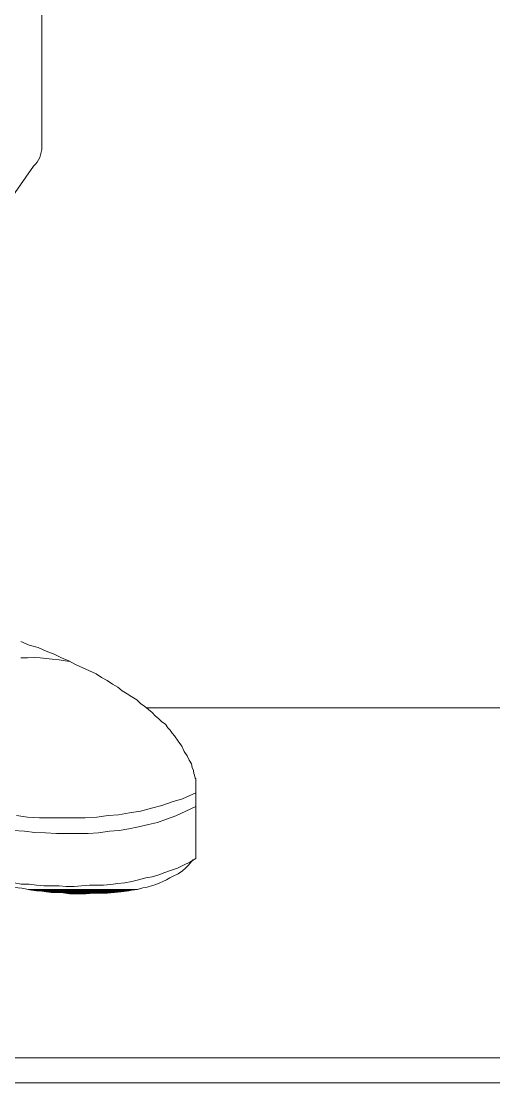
# Model space of a CAD drawing. Header units: millimetres. Extents: x 11706 to 18081, y 7308 to 12674.
# Drawn here: x 16784.3 to 16812, y 10612.7 to 10674.8 of the extents above; entities that cross this region are included whole.
import ezdxf

# ---------------------------------------------------------------- set-up
doc = ezdxf.new("R2010")
doc.units = ezdxf.units.MM
doc.layers.get('0').update_dxf_attribs({"lineweight": 0})
doc.layers.add('COMPUTER', color=7, linetype='Continuous', lineweight=0)

# ---------------------------------------------------------------- blocks, each defined once
blk = doc.blocks.new('COMPUTER')
at = {"layer": 'COMPUTER', "color": 7}
for p, q in [((99269.02, 61916.39, -44.22), (99265.12, 61918.06, -44.22)), ((99273.2, 61915.27, -44.22), (99269.02, 61916.39, -44.22)), ((99276.83, 61913.6, -44.22), (99273.2, 61915.27, -44.22)), ((99280.45, 61912.21, -44.22), (99276.83, 61913.6, -44.22)), ((99265.12, 61910.53, -44.22), (99268.19, 61910.53, -44.22)), ((99268.19, 61910.53, -44.22), (99271.25, 61910.81, -44.22)), ((99271.25, 61910.81, -44.22), (99274.04, 61910.53, -44.22)), ((99274.04, 61910.53, -44.22), (99276.83, 61910.25, -44.22)), ((99276.83, 61910.25, -44.22), (99279.61, 61909.98, -44.22)), ((99279.61, 61909.98, -44.22), (99282.68, 61909.7, -44.22)), ((99283.79, 61910.53, -44.22), (99280.45, 61912.21, -44.22)), ((99282.68, 61909.7, -44.22), (99285.47, 61909.14, -44.22)), ((99287.14, 61909.14, -44.22), (99283.79, 61910.53, -44.22)), ((99285.47, 61909.14, -44.22), (99287.51, 61908.93, -44.22)), ((99290.2, 61907.47, -44.22), (99287.14, 61909.14, -44.22)), ((99293.55, 61906.07, -44.22), (99290.2, 61907.47, -44.22)), ((99296.61, 61904.68, -44.22), (99293.55, 61906.07, -44.22)), ((99299.68, 61903.29, -44.22), (99296.61, 61904.68, -44.22)), ((99302.19, 61901.62, -44.22), (99299.68, 61903.29, -44.22)), ((99304.7, 61900.22, -44.22), (99302.19, 61901.62, -44.22)), ((99307.2, 61898.55, -44.22), (99304.7, 61900.22, -44.22)), ((99309.71, 61897.16, -44.22), (99307.2, 61898.55, -44.22)), ((99311.66, 61895.48, -44.22), (99309.71, 61897.16, -44.22)), ((99313.89, 61894.09, -44.22), (99311.66, 61895.48, -44.22)), ((99316.12, 61892.7, -44.22), (99313.89, 61894.09, -44.22)), ((99318.35, 61891.3, -44.22), (99316.12, 61892.7, -44.22)), ((99320.02, 61889.63, -44.22), (99318.35, 61891.3, -44.22)), ((99321.97, 61888.24, -44.22), (99320.02, 61889.63, -44.22)), ((99323.65, 61886.85, -44.22), (99321.97, 61888.24, -44.22)), ((99322.64, 61887.68, -44.22), (99548.54, 61887.68, -44.22)), ((99325.32, 61885.45, -44.22), (99323.65, 61886.85, -44.22)), ((99326.71, 61884.06, -44.22), (99325.32, 61885.45, -44.22)), ((99328.38, 61882.66, -44.22), (99326.71, 61884.06, -44.22)), ((99329.78, 61881.27, -44.22), (99328.38, 61882.66, -44.22)), ((99331.45, 61880.16, -44.22), (99329.78, 61881.27, -44.22)), ((99332.56, 61878.48, -44.22), (99331.45, 61880.16, -44.22)), ((99333.68, 61877.37, -44.22), (99332.56, 61878.48, -44.22)), ((99334.51, 61875.98, -44.22), (99333.68, 61877.37, -44.22)), ((99335.63, 61874.86, -44.22), (99334.51, 61875.98, -44.22)), ((99337.3, 61872.35, -44.22), (99335.63, 61874.86, -44.22)), ((99338.97, 61870.12, -44.22), (99337.3, 61872.35, -44.22)), ((99340.09, 61867.62, -44.22), (99338.97, 61870.12, -44.22)), ((99341.48, 61865.67, -44.22), (99340.09, 61867.62, -44.22)), ((99342.32, 61863.71, -44.22), (99341.48, 61865.67, -44.22)), ((99343.43, 61862.04, -44.22), (99342.32, 61863.71, -44.22)), ((99343.71, 61860.37, -44.22), (99343.43, 61862.04, -44.22)), ((99344.27, 61858.98, -44.22), (99343.71, 61860.37, -44.22)), ((99344.55, 61857.58, -44.22), (99344.27, 61858.98, -44.22)), ((99344.83, 61856.75, -44.22), (99344.55, 61857.58, -44.22)), ((99345.1, 61855.35, -44.22), (99344.83, 61856.75, -44.22)), ((99345.38, 61855.08, -44.22), (99345.1, 61855.35, -44.22)), ((99345.38, 61818.57, -44.22), (99345.38, 61855.08, -44.22)), ((99334.51, 61844.49, -44.22), (99339.25, 61845.88, -44.22)), ((99334.51, 61844.49, -44.22), (99339.25, 61845.88, -44.22)), ((99339.25, 61845.88, -44.22), (99345.38, 61848.76, -44.22)), ((99339.25, 61845.88, -44.22), (99343.99, 61848.11, -44.22)), ((99315.01, 61839.47, -44.22), (99320.02, 61840.31, -44.22)), ((99315.01, 61839.47, -44.22), (99320.02, 61840.31, -44.22)), ((99320.02, 61840.31, -44.22), (99325.04, 61841.7, -44.22)), ((99320.02, 61840.31, -44.22), (99325.04, 61841.7, -44.22)), ((99325.04, 61841.7, -44.22), (99329.78, 61842.81, -44.22)), ((99325.04, 61841.7, -44.22), (99329.78, 61842.81, -44.22)), ((99329.78, 61842.81, -44.22), (99334.51, 61844.49, -44.22)), ((99329.78, 61842.81, -44.22), (99334.51, 61844.49, -44.22)), ((99336.19, 61838.08, -44.22), (99345.38, 61842.37, -44.22)), ((99263.17, 61838.35, -44.22), (99268.19, 61837.52, -44.22)), ((99263.17, 61838.35, -44.22), (99268.19, 61837.52, -44.22)), ((99268.19, 61837.52, -44.22), (99273.76, 61837.24, -44.22)), ((99268.19, 61837.52, -44.22), (99273.76, 61837.24, -44.22)), ((99273.76, 61837.24, -44.22), (99278.78, 61837.24, -44.22)), ((99273.76, 61837.24, -44.22), (99278.78, 61837.24, -44.22)), ((99278.78, 61837.24, -44.22), (99284.35, 61837.24, -44.22)), ((99278.78, 61837.24, -44.22), (99284.35, 61837.24, -44.22)), ((99284.35, 61837.24, -44.22), (99289.37, 61837.24, -44.22)), ((99284.35, 61837.24, -44.22), (99289.37, 61837.24, -44.22)), ((99289.37, 61837.24, -44.22), (99294.66, 61837.24, -44.22)), ((99289.37, 61837.24, -44.22), (99294.66, 61837.24, -44.22)), ((99294.66, 61837.24, -44.22), (99299.96, 61837.52, -44.22)), ((99294.66, 61837.24, -44.22), (99299.96, 61837.52, -44.22)), ((99299.96, 61837.52, -44.22), (99305.25, 61838.35, -44.22)), ((99299.96, 61837.52, -44.22), (99305.25, 61838.35, -44.22)), ((99305.25, 61838.35, -44.22), (99309.99, 61838.63, -44.22)), ((99305.25, 61838.35, -44.22), (99309.99, 61838.63, -44.22)), ((99309.99, 61838.63, -44.22), (99315.01, 61839.47, -44.22)), ((99309.99, 61838.63, -44.22), (99315.01, 61839.47, -44.22)), ((99323.65, 61834.17, -44.22), (99327.83, 61835.01, -44.22)), ((99327.83, 61835.01, -44.22), (99332.01, 61836.68, -44.22)), ((99332.01, 61836.68, -44.22), (99336.19, 61838.08, -44.22)), ((99261.5, 61831.39, -44.22), (99266.79, 61831.11, -44.22)), ((99266.79, 61831.11, -44.22), (99271.53, 61830.55, -44.22)), ((99271.53, 61830.55, -44.22), (99276.55, 61830.27, -44.22)), ((99276.55, 61830.27, -44.22), (99281.56, 61829.99, -44.22)), ((99281.56, 61829.99, -44.22), (99286.58, 61829.99, -44.22)), ((99286.58, 61829.99, -44.22), (99291.32, 61829.99, -44.22)), ((99291.32, 61829.99, -44.22), (99296.06, 61829.99, -44.22)), ((99296.06, 61829.99, -44.22), (99300.79, 61830.27, -44.22)), ((99300.79, 61830.27, -44.22), (99305.81, 61831.11, -44.22)), ((99305.81, 61831.11, -44.22), (99310.27, 61831.39, -44.22)), ((99310.27, 61831.39, -44.22), (99314.73, 61832.22, -44.22)), ((99314.73, 61832.22, -44.22), (99319.19, 61833.06, -44.22)), ((99319.19, 61833.06, -44.22), (99323.65, 61834.17, -44.22)), ((99337.02, 61814.11, -44.22), (99339.81, 61815.5, -44.22)), ((99339.81, 61815.5, -44.22), (99342.6, 61816.9, -44.22)), ((99342.04, 61815.5, -44.22), (99340.65, 61814.11, -44.22)), ((99342.04, 61815.5, -44.22), (99340.65, 61814.11, -44.22)), ((99343.43, 61817.17, -44.22), (99342.04, 61815.5, -44.22)), ((99343.43, 61817.17, -44.22), (99342.04, 61815.5, -44.22)), ((99342.6, 61816.9, -44.22), (99345.38, 61818.57, -44.22)), ((99343.99, 61818.01, -44.22), (99343.43, 61817.17, -44.22)), ((99343.99, 61818.01, -44.22), (99343.43, 61817.17, -44.22)), ((99325.32, 61810.21, -44.22), (99328.38, 61811.04, -44.22)), ((99328.38, 61811.04, -44.22), (99331.17, 61812.16, -44.22)), ((99331.17, 61812.16, -44.22), (99334.24, 61813.27, -44.22)), ((99334.24, 61813.27, -44.22), (99337.02, 61814.11, -44.22)), ((99337.3, 61811.6, -44.22), (99335.07, 61810.49, -44.22)), ((99337.3, 61811.6, -44.22), (99335.07, 61810.49, -44.22)), ((99339.25, 61812.99, -44.22), (99337.3, 61811.6, -44.22)), ((99339.25, 61812.99, -44.22), (99337.3, 61811.6, -44.22)), ((99340.65, 61814.11, -44.22), (99339.25, 61812.99, -44.22)), ((99340.65, 61814.11, -44.22), (99339.25, 61812.99, -44.22)), ((99262.06, 61807.42, -44.22), (99265.4, 61806.86, -44.22)), ((99265.4, 61806.86, -44.22), (99269.02, 61806.86, -44.22)), ((99269.02, 61806.86, -44.22), (99272.37, 61806.31, -44.22)), ((99272.37, 61806.31, -44.22), (99275.71, 61806.03, -44.22)), ((99275.71, 61806.03, -44.22), (99279.06, 61806.03, -44.22)), ((99279.06, 61806.03, -44.22), (99282.68, 61806.03, -44.22)), ((99282.68, 61806.03, -44.22), (99286.02, 61805.75, -44.22)), ((99286.02, 61805.75, -44.22), (99289.65, 61805.75, -44.22)), ((99289.65, 61805.75, -44.22), (99292.99, 61806.03, -44.22)), ((99292.99, 61806.03, -44.22), (99296.61, 61806.31, -44.22)), ((99296.61, 61806.31, -44.22), (99299.68, 61806.31, -44.22)), ((99299.68, 61806.31, -44.22), (99303.02, 61806.31, -44.22)), ((99303.02, 61806.31, -44.22), (99306.37, 61806.58, -44.22)), ((99306.37, 61806.58, -44.22), (99309.71, 61807.14, -44.22)), ((99309.71, 61807.14, -44.22), (99312.78, 61807.42, -44.22)), ((99312.78, 61807.42, -44.22), (99316.12, 61807.98, -44.22)), ((99316.12, 61807.98, -44.22), (99319.19, 61808.81, -44.22)), ((99319.19, 61808.81, -44.22), (99322.53, 61809.65, -44.22)), ((99322.53, 61809.65, -44.22), (99325.32, 61810.21, -44.22)), ((99325.04, 61806.03, -44.22), (99323.09, 61805.47, -44.22)), ((99325.04, 61806.03, -44.22), (99323.09, 61805.47, -44.22)), ((99326.99, 61806.58, -44.22), (99325.04, 61806.03, -44.22)), ((99326.99, 61806.58, -44.22), (99325.04, 61806.03, -44.22)), ((99328.94, 61807.42, -44.22), (99326.99, 61806.58, -44.22)), ((99328.94, 61807.42, -44.22), (99326.99, 61806.58, -44.22)), ((99330.33, 61807.98, -44.22), (99328.94, 61807.42, -44.22)), ((99330.33, 61807.98, -44.22), (99328.94, 61807.42, -44.22)), ((99332.01, 61808.81, -44.22), (99330.33, 61807.98, -44.22)), ((99332.01, 61808.81, -44.22), (99330.33, 61807.98, -44.22)), ((99333.4, 61809.65, -44.22), (99332.01, 61808.81, -44.22)), ((99333.4, 61809.65, -44.22), (99332.01, 61808.81, -44.22)), ((99335.07, 61810.49, -44.22), (99333.4, 61809.65, -44.22)), ((99335.07, 61810.49, -44.22), (99333.4, 61809.65, -44.22)), ((99265.68, 61804.91, -44.22), (99260.66, 61805.47, -44.22)), ((99265.68, 61804.91, -44.22), (99260.66, 61805.47, -44.22)), ((99270.14, 61804.08, -44.22), (99265.68, 61804.91, -44.22)), ((99268.75, 61804.36, -44.22), (99265.68, 61804.91, -44.22)), ((99318.63, 61804.36, -44.22), (99268.75, 61804.36, -44.22)), ((99318.63, 61804.36, -44.22), (99268.75, 61804.36, -44.22)), ((99268.75, 61804.36, -44.22), (99268.75, 61804.36, -44.22)), ((99268.75, 61804.36, -44.22), (99318.63, 61804.36, -44.22)), ((99318.63, 61804.36, -44.22), (99268.75, 61804.36, -44.22)), ((99268.75, 61804.36, -44.22), (99268.75, 61804.36, -44.22)), ((99268.75, 61804.36, -44.22), (99318.63, 61804.36, -44.22)), ((99268.75, 61804.36, -44.22), (99318.63, 61804.36, -44.22)), ((99298.84, 61802.68, -44.22), (99268.75, 61804.36, -44.22)), ((99274.88, 61803.52, -44.22), (99270.14, 61804.08, -44.22)), ((99272.37, 61803.8, -44.22), (99270.14, 61804.08, -44.22)), ((99270.14, 61804.08, -44.22), (99314.73, 61803.8, -44.22)), ((99316.12, 61804.08, -44.22), (99270.14, 61804.08, -44.22)), ((99270.14, 61804.08, -44.22), (99316.12, 61804.08, -44.22)), ((99316.12, 61804.08, -44.22), (99270.14, 61804.08, -44.22)), ((99270.14, 61804.08, -44.22), (99270.14, 61804.08, -44.22)), ((99270.14, 61804.08, -44.22), (99316.12, 61804.08, -44.22)), ((99314.73, 61803.8, -44.22), (99272.37, 61803.8, -44.22)), ((99314.73, 61803.8, -44.22), (99272.37, 61803.8, -44.22)), ((99272.37, 61803.8, -44.22), (99272.37, 61803.8, -44.22)), ((99272.37, 61803.8, -44.22), (99314.73, 61803.8, -44.22)), ((99314.73, 61803.8, -44.22), (99272.37, 61803.8, -44.22)), ((99272.37, 61803.8, -44.22), (99272.37, 61803.8, -44.22)), ((99272.37, 61803.8, -44.22), (99314.73, 61803.8, -44.22)), ((99279.06, 61802.96, -44.22), (99274.88, 61803.52, -44.22)), ((99276.83, 61803.24, -44.22), (99274.88, 61803.52, -44.22)), ((99274.88, 61803.52, -44.22), (99311.11, 61803.24, -44.22)), ((99313.61, 61803.52, -44.22), (99274.88, 61803.52, -44.22)), ((99274.88, 61803.52, -44.22), (99313.61, 61803.52, -44.22)), ((99313.61, 61803.52, -44.22), (99274.88, 61803.52, -44.22)), ((99274.88, 61803.52, -44.22), (99274.88, 61803.52, -44.22)), ((99274.88, 61803.52, -44.22), (99313.61, 61803.52, -44.22)), ((99313.61, 61803.52, -44.22), (99274.88, 61803.52, -44.22)), ((99274.88, 61803.52, -44.22), (99274.88, 61803.52, -44.22)), ((99274.88, 61803.52, -44.22), (99313.61, 61803.52, -44.22)), ((99311.11, 61803.24, -44.22), (99276.83, 61803.24, -44.22)), ((99311.11, 61803.24, -44.22), (99276.83, 61803.24, -44.22)), ((99276.83, 61803.24, -44.22), (99276.83, 61803.24, -44.22)), ((99276.83, 61803.24, -44.22), (99311.11, 61803.24, -44.22)), ((99283.52, 61802.96, -44.22), (99279.06, 61802.96, -44.22)), ((99283.52, 61802.96, -44.22), (99279.06, 61802.96, -44.22)), ((99279.06, 61802.96, -44.22), (99298.84, 61802.68, -44.22)), ((99308.04, 61802.96, -44.22), (99279.06, 61802.96, -44.22)), ((99279.06, 61802.96, -44.22), (99279.06, 61802.96, -44.22)), ((99279.06, 61802.96, -44.22), (99308.04, 61802.96, -44.22)), ((99308.04, 61802.96, -44.22), (99279.06, 61802.96, -44.22)), ((99279.06, 61802.96, -44.22), (99279.06, 61802.96, -44.22)), ((99279.06, 61802.96, -44.22), (99308.04, 61802.96, -44.22)), ((99287.42, 61802.4, -44.22), (99283.52, 61802.96, -44.22)), ((99285.47, 61802.68, -44.22), (99283.52, 61802.96, -44.22)), ((99298.84, 61802.68, -44.22), (99285.47, 61802.68, -44.22)), ((99298.84, 61802.68, -44.22), (99285.47, 61802.68, -44.22)), ((99285.47, 61802.68, -44.22), (99285.47, 61802.68, -44.22)), ((99285.47, 61802.68, -44.22), (99298.84, 61802.68, -44.22)), ((99298.84, 61802.68, -44.22), (99285.47, 61802.68, -44.22)), ((99285.47, 61802.68, -44.22), (99285.47, 61802.68, -44.22)), ((99285.47, 61802.68, -44.22), (99298.84, 61802.68, -44.22)), ((99287.42, 61802.4, -44.22), (99285.47, 61802.68, -44.22)), ((99285.47, 61802.68, -44.22), (99298.84, 61802.68, -44.22)), ((99291.32, 61802.4, -44.22), (99287.42, 61802.4, -44.22)), ((99291.32, 61802.4, -44.22), (99287.42, 61802.4, -44.22)), ((99294.94, 61802.4, -44.22), (99291.32, 61802.4, -44.22)), ((99294.94, 61802.4, -44.22), (99291.32, 61802.4, -44.22)), ((99298.84, 61802.68, -44.22), (99294.94, 61802.4, -44.22)), ((99298.84, 61802.68, -44.22), (99294.94, 61802.4, -44.22)), ((99301.91, 61802.68, -44.22), (99298.84, 61802.68, -44.22)), ((99298.84, 61802.68, -44.22), (99298.84, 61802.68, -44.22)), ((99298.84, 61802.68, -44.22), (99298.84, 61802.68, -44.22)), ((99301.91, 61802.68, -44.22), (99298.84, 61802.68, -44.22)), ((99298.84, 61802.68, -44.22), (99298.84, 61802.68, -44.22)), ((99298.84, 61802.68, -44.22), (99298.84, 61802.68, -44.22)), ((99298.84, 61802.68, -44.22), (99298.84, 61802.68, -44.22)), ((99304.97, 61802.68, -44.22), (99301.91, 61802.68, -44.22)), ((99304.97, 61802.68, -44.22), (99301.91, 61802.68, -44.22)), ((99308.04, 61802.96, -44.22), (99304.97, 61802.68, -44.22)), ((99308.04, 61802.96, -44.22), (99304.97, 61802.68, -44.22)), ((99311.11, 61803.24, -44.22), (99308.04, 61802.96, -44.22)), ((99311.11, 61803.24, -44.22), (99308.04, 61802.96, -44.22)), ((99308.04, 61802.96, -44.22), (99308.04, 61802.96, -44.22)), ((99308.04, 61802.96, -44.22), (99308.04, 61802.96, -44.22)), ((99308.04, 61802.96, -44.22), (99308.04, 61802.96, -44.22)), ((99308.04, 61802.96, -44.22), (99308.04, 61802.96, -44.22)), ((99308.04, 61802.96, -44.22), (99308.04, 61802.96, -44.22)), ((99308.04, 61802.96, -44.22), (99308.04, 61802.96, -44.22)), ((99313.61, 61803.52, -44.22), (99311.11, 61803.24, -44.22)), ((99313.61, 61803.52, -44.22), (99311.11, 61803.24, -44.22)), ((99311.11, 61803.24, -44.22), (99311.11, 61803.24, -44.22)), ((99311.11, 61803.24, -44.22), (99311.11, 61803.24, -44.22)), ((99311.11, 61803.24, -44.22), (99311.11, 61803.24, -44.22)), ((99316.12, 61804.08, -44.22), (99313.61, 61803.52, -44.22)), ((99314.73, 61803.8, -44.22), (99313.61, 61803.52, -44.22)), ((99313.61, 61803.52, -44.22), (99313.61, 61803.52, -44.22)), ((99313.61, 61803.52, -44.22), (99313.61, 61803.52, -44.22)), ((99313.61, 61803.52, -44.22), (99313.61, 61803.52, -44.22)), ((99313.61, 61803.52, -44.22), (99313.61, 61803.52, -44.22)), ((99313.61, 61803.52, -44.22), (99313.61, 61803.52, -44.22)), ((99313.61, 61803.52, -44.22), (99313.61, 61803.52, -44.22)), ((99316.12, 61804.08, -44.22), (99314.73, 61803.8, -44.22)), ((99314.73, 61803.8, -44.22), (99314.73, 61803.8, -44.22)), ((99314.73, 61803.8, -44.22), (99314.73, 61803.8, -44.22)), ((99314.73, 61803.8, -44.22), (99314.73, 61803.8, -44.22)), ((99314.73, 61803.8, -44.22), (99314.73, 61803.8, -44.22)), ((99318.63, 61804.36, -44.22), (99316.12, 61804.08, -44.22)), ((99318.63, 61804.36, -44.22), (99316.12, 61804.08, -44.22)), ((99316.12, 61804.08, -44.22), (99316.12, 61804.08, -44.22)), ((99316.12, 61804.08, -44.22), (99316.12, 61804.08, -44.22)), ((99316.12, 61804.08, -44.22), (99316.12, 61804.08, -44.22)), ((99321.14, 61805.19, -44.22), (99318.63, 61804.36, -44.22)), ((99321.14, 61805.19, -44.22), (99318.63, 61804.36, -44.22)), ((99318.63, 61804.36, -44.22), (99318.63, 61804.36, -44.22)), ((99318.63, 61804.36, -44.22), (99318.63, 61804.36, -44.22)), ((99318.63, 61804.36, -44.22), (99318.63, 61804.36, -44.22)), ((99323.09, 61805.47, -44.22), (99321.14, 61805.19, -44.22)), ((99323.09, 61805.47, -44.22), (99321.14, 61805.19, -44.22)), ((99671.44, 61727.16, -44.22), (99066.98, 61727.16, -44.22)), ((99448.5, 61715.73, -44.22), (99434.84, 61715.73, -44.22)), ((99461.87, 61715.73, -44.22), (99448.5, 61715.73, -44.22)), ((99475.53, 61715.73, -44.22), (99461.87, 61715.73, -44.22)), ((99488.35, 61715.73, -44.22), (99475.53, 61715.73, -44.22))]:
    blk.add_line(p, q, dxfattribs=at)
at = {"layer": 'COMPUTER', "color": 7, "linetype": 'Continuous'}
for p, q in [((99268.75, 61715.73, -44.22), (99255.93, 61715.73, -44.22)), ((99282.4, 61715.73, -44.22), (99268.75, 61715.73, -44.22)), ((99295.78, 61715.73, -44.22), (99282.4, 61715.73, -44.22)), ((99309.71, 61715.73, -44.22), (99295.78, 61715.73, -44.22)), ((99323.37, 61715.73, -44.22), (99309.71, 61715.73, -44.22)), ((99337.3, 61715.73, -44.22), (99323.37, 61715.73, -44.22)), ((99351.24, 61715.73, -44.22), (99337.3, 61715.73, -44.22)), ((99365.45, 61715.73, -44.22), (99351.24, 61715.73, -44.22)), ((99379.38, 61715.73, -44.22), (99365.45, 61715.73, -44.22)), ((99393.32, 61715.73, -44.22), (99379.38, 61715.73, -44.22)), ((99407.25, 61715.73, -44.22), (99393.32, 61715.73, -44.22)), ((99421.18, 61715.73, -44.22), (99407.25, 61715.73, -44.22)), ((99434.84, 61715.73, -44.22), (99421.18, 61715.73, -44.22))]:
    blk.add_line(p, q, dxfattribs=at)
blk = doc.blocks.new('LCD')
at = {"extrusion": (0.136423, 0.195822, -0.971104)}
blk.add_line((4238.92, 1530.75, -532.42), (4238.92, 1893.06, -459.37), dxfattribs=at)
blk.add_line((4237.24, 1526.79, -533.46), (4233.06, 1520.8, -503.73))
blk.add_arc((-2598.29, 3442.46, 1395.08), 5.78, 145.9202, 190.9202, dxfattribs=at)

msp = doc.modelspace()

# ---------------------------------------------------------------- block references
at = {"xscale": 0.1276171875, "yscale": 0.1276171875, "zscale": 0.1276171875}
msp.add_blockref('COMPUTER', (4116.363, 2736.695, -8.772), dxfattribs=at)
at = {"color": 1, "xscale": 0.289498167531918, "yscale": 0.289498167531918, "zscale": 0.289498167531918}
msp.add_blockref('LCD', (15558.377, 10224.313, 148.827), dxfattribs=at)

doc.saveas('drawing.dxf')
